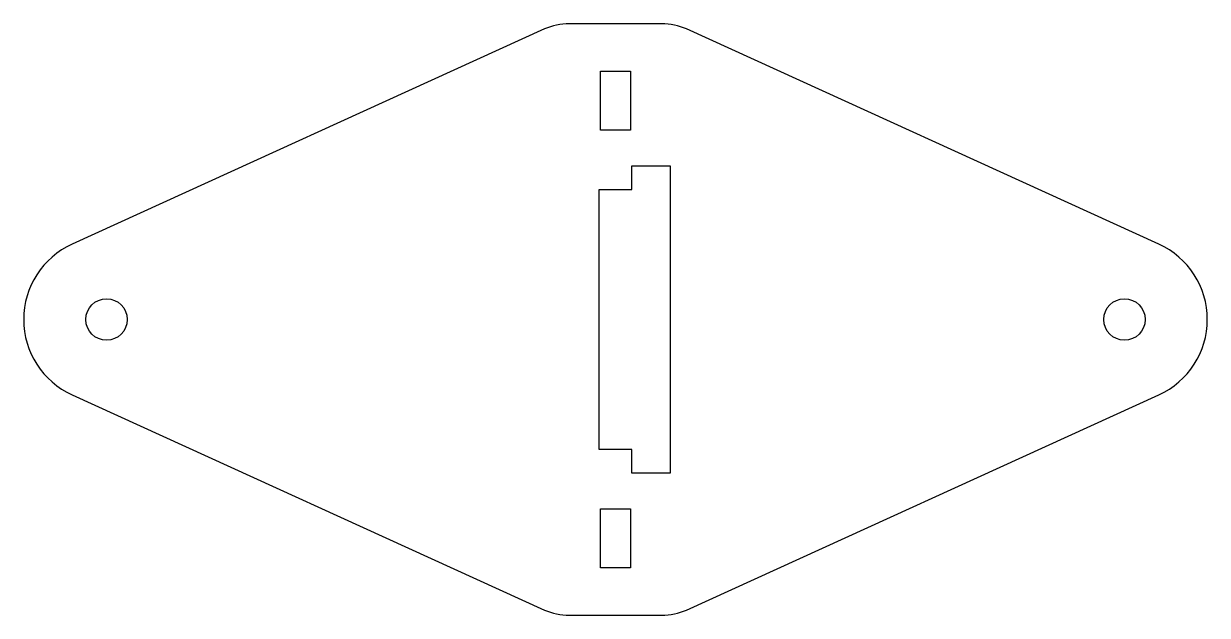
# Model space of a CAD drawing. Header units: millimetres. Extents: x 100 to 200, y -25 to 25.
import ezdxf

# ---------------------------------------------------------------- set-up
doc = ezdxf.new("R2010")
doc.units = ezdxf.units.MM
doc.layers.get('0').update_dxf_attribs({"linetype": 'CONTINUOUS'})

msp = doc.modelspace()

# ---------------------------------------------------------------- linework, layer by layer
msp.add_lwpolyline([(146.09, 25, 0.10726), (144.01, 24.55), (104.1, 6.37, 0.64337), (104.1, -6.37), (144.01, -24.55, 0.10726), (146.09, -25), (150, -25), (153.91, -25, 0.10726), (155.99, -24.55), (195.9, -6.37, 0.64337), (195.9, 6.37), (155.99, 24.55, 0.10726), (153.91, 25), (150, 25)], format="xyb", close=True)
for points in [[(151.28, 16), (148.72, 16), (148.72, 21), (151.28, 21)], [(148.62, -11), (148.62, 11), (151.38, 11), (151.38, 13), (154.62, 13), (154.62, -13), (151.38, -13), (151.38, -11)], [(151.28, -21), (148.72, -21), (148.72, -16), (151.28, -16)]]:
    msp.add_lwpolyline(points, close=True)
for centre in [(107, 0), (193, 0)]:
    msp.add_circle(centre, 1.75)

doc.saveas('drawing.dxf')
